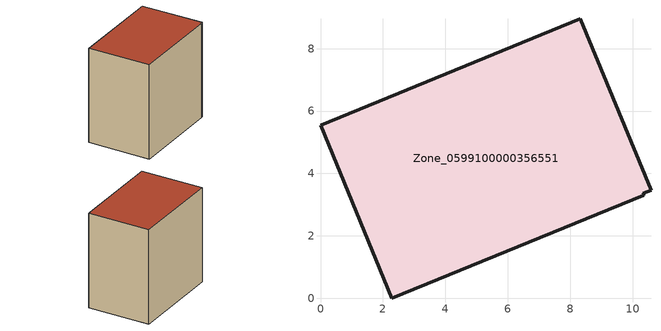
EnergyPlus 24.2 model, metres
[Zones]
Zone_0599100000356551
 floor ground (C_G): 10.59,3.46 10.34,3.36 10.36,3.31 2.28,0 0,5.55 8.33,8.96 z0
 wall outside (C_F): 10.59,3.46 8.33,8.96 0,5.55 2.28,0 10.36,3.31 10.34,3.36 10.59,3.46 z0:9.08
 roof outside (C_R): 10.34,3.36 10.59,3.46 8.33,8.96 0,5.55 2.28,0 10.36,3.31 z9.08
[BUILDING]
Pand.0599100000356551: North Axis=0; Terrain=City; Loads Convergence Tolerance Value=0.04; Temperature Convergence Tolerance Value=0.4; Solar Distribution=FullExterior; Maximum Number of Warmup Days=25; Minimum Number of Warmup Days=1
[Site:Location]
Rotterdam.The.Hague.AP_ZH_NLD Design_Conditions: Latitude=51.96; Longitude=4.45; Time Zone=1; Elevation=-4.5
[SITE:GROUNDTEMPERATURE:BUILDINGSURFACE]
18, 18, 18, 18, 18, 18, 18, 18, 18, 18, 18, 18
[MATERIAL] Thermal Absorptance=0.9; Solar Absorptance=0.7; Visible Absorptance=0.7
Name | Roughness | Thickness | Conductivity | Density | Specific Heat
G.TI.1992-2005 | MediumSmooth | 0.15 | 0.06 | 540 | 1210
F.TI.1992-2005 | Rough | 0.3 | 0.12 | 1920 | 840
R.TI.1992-2005 | MediumRough | 0.2 | 0.08 | 1500 | 1000
[CONSTRUCTION]
C_G: G.TI.1992-2005
C_F: F.TI.1992-2005
C_R: R.TI.1992-2005
[ZONE]
Zone_0599100000356551: Type=1; Multiplier=1; Ceiling Height=Autocalculate; Volume=Autocalculate; Floor Area=autocalculate; Part of Total Floor Area=Yes
[ZONEINFILTRATION:DESIGNFLOWRATE]
Infil_Zone_0599100000356551: Zone or ZoneList or Space or SpaceList=Zone_0599100000356551; Schedule=AlwaysOn; Design Flow Rate Calculation Method=Flow/Area; Flow Rate per Floor Area=0.0015; Constant Term Coefficient=1; Temperature Term Coefficient=0; Velocity Term Coefficient=0; Velocity Squared Term Coefficient=0
[HVACTEMPLATE:ZONE:IDEALLOADSAIRSYSTEM]
Zone_0599100000356551: Maximum Heating Supply Air Temperature=50; Minimum Cooling Supply Air Temperature=13; Maximum Heating Supply Air Humidity Ratio=0.0156; Minimum Cooling Supply Air Humidity Ratio=0.0077; Heating Limit=NoLimit; Cooling Limit=NoLimit; Dehumidification Control Type=ConstantSensibleHeatRatio; Cooling Sensible Heat Ratio=0.7; Dehumidification Setpoint=60; Humidification Control Type=None; Humidification Setpoint=30; Outdoor Air Method=None; Outdoor Air Flow Rate per Person=0.00944; Outdoor Air Flow Rate per Zone Floor Area=0; Outdoor Air Flow Rate per Zone=0; Demand Controlled Ventilation Type=None; Outdoor Air Economizer Type=NoEconomizer; Heat Recovery Type=None; Sensible Heat Recovery Effectiveness=0.7; Latent Heat Recovery Effectiveness=0.65
[ZONECONTROL:THERMOSTAT]
ThermostatControl_Zone_0599100000356551: Zone or ZoneList=Zone_0599100000356551; Control Type Schedule=DualSetpointControlType; Control 1=Thermostat_Zone_0599100000356551; Temperature Difference Between Cutout And Setpoint=0
[THERMOSTATSETPOINT:DUALSETPOINT]
Thermostat_Zone_0599100000356551: Heating Setpoint Temperature Schedule=HeatingSetpoint_Zone_0599100000356551; Cooling Setpoint Temperature Schedule=CoolingSetpoint_Zone_0599100000356551
[SCHEDULE:COMPACT]
HeatingSetpoint_Zone_0599100000356551: Through: 12/31, For: AllDays, Until: 24:00, 21
CoolingSetpoint_Zone_0599100000356551: Through: 12/31, For: AllDays, Until: 24:00, 24
DualSetpointControlType: Through: 12/31, For: AllDays, Until: 24:00, 4
AlwaysOn: Through: 12/31, For: AllDays, Until: 24:00, 1
